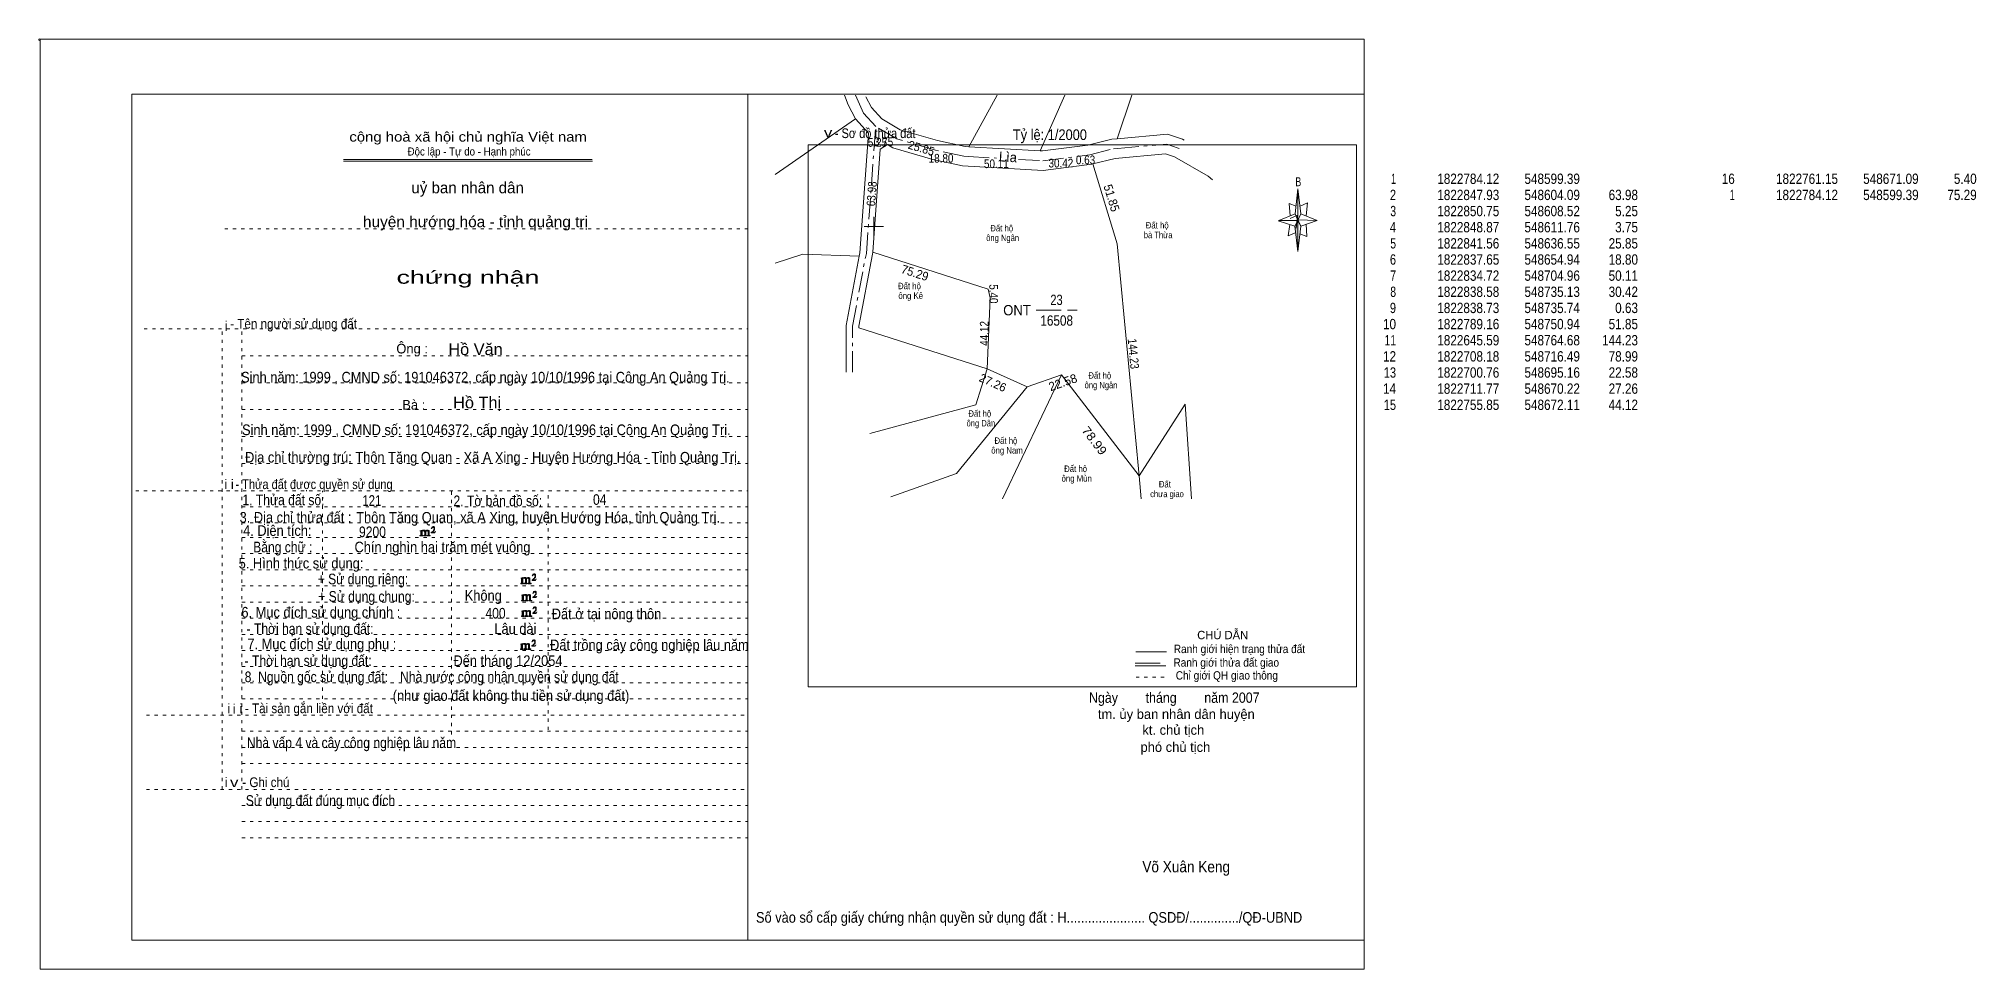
# Model space of a CAD drawing. Header units: centimetres. Extents: x -1.6 to 58.5, y -3.3 to 25.5.
import ezdxf
from ezdxf.enums import TextEntityAlignment as Align

# ---------------------------------------------------------------- set-up
doc = ezdxf.new("R2010")
doc.units = ezdxf.units.CM
doc.header["$LTSCALE"] = 0.13
for name, pattern in [('DOT_DASHED', [7.7, 5, -1.2, 0.3, -1.2]), ('DOTTED', [1.5, 0.3, -1.2]), ('LONG_DASHED', [7.5, 6, -1.5])]:
    doc.linetypes.add(name, pattern=pattern)
for name, color, linetype, lineweight in [('1', 7, 'DOTTED', 13), ('22', 7, 'Continuous', 13), ('33', 7, 'LONG_DASHED', 13), ('4', 7, 'Continuous', 13), ('5', 7, 'Continuous', 13), ('50', 7, 'Continuous', 13), ('53', 7, 'Continuous', 13)]:
    doc.layers.add(name, color=color, linetype=linetype, lineweight=lineweight)
for name, color, linetype in [('10', 7, 'Continuous'), ('23', 7, 'Continuous'), ('30', 7, 'Continuous')]:
    doc.layers.add(name, color=color, linetype=linetype)

msp = doc.modelspace()

# ---------------------------------------------------------------- hatches: boundary and pattern name
at = {"layer": '5'}
msp.add_hatch(color=256, dxfattribs=at).paths.add_polyline_path([(37.46, 19.87), (37.46, 18.91), (37.36, 19.69)])
at = {"layer": '50'}
for points in [[(10.27, 10.13), (10.27, 10.12), (10.27, 10.11), (10.25, 10.11), (10.24, 10.11), (10.24, 10.1), (10.33, 10.1), (10.33, 10.11), (10.32, 10.11), (10.31, 10.11), (10.31, 10.12), (10.31, 10.13), (10.31, 10.24), (10.31, 10.25), (10.32, 10.26), (10.34, 10.26), (10.35, 10.26), (10.36, 10.26), (10.37, 10.25), (10.39, 10.22), (10.39, 10.13), (10.37, 10.12), (10.37, 10.11), (10.36, 10.11), (10.35, 10.11), (10.35, 10.1), (10.44, 10.1), (10.44, 10.11), (10.43, 10.11), (10.42, 10.11), (10.42, 10.12), (10.42, 10.13), (10.42, 10.24), (10.44, 10.26), (10.45, 10.26), (10.46, 10.26), (10.49, 10.26), (10.49, 10.25), (10.5, 10.24), (10.5, 10.22), (10.5, 10.13), (10.5, 10.12), (10.49, 10.11), (10.49, 10.11), (10.47, 10.11), (10.47, 10.1), (10.56, 10.1), (10.56, 10.11), (10.55, 10.11), (10.54, 10.11), (10.53, 10.12), (10.53, 10.13), (10.53, 10.2), (10.53, 10.25), (10.53, 10.26), (10.52, 10.27), (10.5, 10.28), (10.47, 10.28), (10.46, 10.28), (10.44, 10.27), (10.41, 10.25), (10.41, 10.26), (10.4, 10.28), (10.39, 10.28), (10.37, 10.28), (10.35, 10.28), (10.34, 10.28), (10.32, 10.26), (10.31, 10.26), (10.31, 10.25), (10.31, 10.25), (10.31, 10.26), (10.31, 10.28), (10.24, 10.26), (10.24, 10.26), (10.25, 10.26), (10.27, 10.25), (10.27, 10.24), (10.27, 10.23)], [(10.69, 10.19), (10.72, 10.24), (10.72, 10.24), (10.71, 10.22), (10.69, 10.22), (10.68, 10.22), (10.63, 10.22), (10.66, 10.26), (10.67, 10.27), (10.69, 10.28), (10.69, 10.3), (10.69, 10.32), (10.69, 10.34), (10.69, 10.35), (10.69, 10.37), (10.68, 10.38), (10.67, 10.38), (10.66, 10.39), (10.65, 10.39), (10.63, 10.38), (10.63, 10.38), (10.62, 10.37), (10.61, 10.35), (10.59, 10.33), (10.61, 10.33), (10.61, 10.35), (10.62, 10.35), (10.63, 10.36), (10.65, 10.36), (10.66, 10.36), (10.67, 10.35), (10.68, 10.35), (10.68, 10.32), (10.68, 10.3), (10.66, 10.28), (10.66, 10.26), (10.65, 10.25), (10.59, 10.2), (10.59, 10.19)], [(13.39, 8.66), (13.39, 8.65), (13.39, 8.64), (13.38, 8.64), (13.37, 8.64), (13.37, 8.62), (13.45, 8.62), (13.45, 8.64), (13.44, 8.64), (13.43, 8.64), (13.43, 8.65), (13.43, 8.66), (13.43, 8.77), (13.43, 8.78), (13.44, 8.79), (13.47, 8.79), (13.48, 8.79), (13.49, 8.79), (13.5, 8.78), (13.51, 8.74), (13.51, 8.66), (13.5, 8.65), (13.5, 8.64), (13.49, 8.64), (13.48, 8.64), (13.48, 8.62), (13.57, 8.62), (13.57, 8.64), (13.55, 8.64), (13.54, 8.64), (13.54, 8.65), (13.54, 8.66), (13.54, 8.77), (13.57, 8.79), (13.58, 8.79), (13.59, 8.79), (13.61, 8.79), (13.61, 8.78), (13.62, 8.77), (13.62, 8.74), (13.62, 8.66), (13.62, 8.65), (13.61, 8.64), (13.61, 8.64), (13.6, 8.64), (13.6, 8.62), (13.69, 8.62), (13.69, 8.64), (13.67, 8.64), (13.66, 8.64), (13.65, 8.65), (13.65, 8.66), (13.65, 8.73), (13.65, 8.78), (13.65, 8.79), (13.64, 8.8), (13.62, 8.81), (13.6, 8.81), (13.59, 8.81), (13.57, 8.8), (13.53, 8.78), (13.53, 8.79), (13.52, 8.81), (13.51, 8.81), (13.5, 8.81), (13.48, 8.81), (13.47, 8.81), (13.44, 8.79), (13.43, 8.79), (13.43, 8.78), (13.43, 8.78), (13.43, 8.79), (13.43, 8.81), (13.37, 8.79), (13.37, 8.79), (13.38, 8.79), (13.39, 8.78), (13.39, 8.77), (13.39, 8.76)], [(13.82, 8.72), (13.84, 8.77), (13.84, 8.77), (13.83, 8.74), (13.82, 8.74), (13.81, 8.74), (13.75, 8.74), (13.79, 8.79), (13.8, 8.8), (13.82, 8.81), (13.82, 8.83), (13.82, 8.84), (13.82, 8.87), (13.82, 8.88), (13.82, 8.9), (13.81, 8.91), (13.8, 8.91), (13.79, 8.92), (13.77, 8.92), (13.75, 8.91), (13.75, 8.91), (13.74, 8.9), (13.73, 8.88), (13.72, 8.86), (13.73, 8.86), (13.73, 8.88), (13.74, 8.88), (13.75, 8.89), (13.77, 8.89), (13.79, 8.89), (13.8, 8.88), (13.81, 8.88), (13.81, 8.84), (13.81, 8.83), (13.79, 8.81), (13.79, 8.79), (13.77, 8.78), (13.72, 8.73), (13.72, 8.72)], [(13.41, 8.12), (13.41, 8.11), (13.41, 8.1), (13.4, 8.1), (13.39, 8.1), (13.39, 8.09), (13.48, 8.09), (13.48, 8.1), (13.47, 8.1), (13.45, 8.1), (13.45, 8.11), (13.45, 8.12), (13.45, 8.23), (13.45, 8.24), (13.47, 8.26), (13.49, 8.26), (13.5, 8.26), (13.51, 8.26), (13.52, 8.24), (13.53, 8.21), (13.53, 8.12), (13.52, 8.11), (13.52, 8.1), (13.51, 8.1), (13.5, 8.1), (13.5, 8.09), (13.59, 8.09), (13.59, 8.1), (13.58, 8.1), (13.57, 8.1), (13.57, 8.11), (13.57, 8.12), (13.57, 8.23), (13.59, 8.26), (13.6, 8.26), (13.61, 8.26), (13.63, 8.26), (13.63, 8.24), (13.64, 8.23), (13.64, 8.21), (13.64, 8.12), (13.64, 8.11), (13.63, 8.1), (13.63, 8.1), (13.62, 8.1), (13.62, 8.09), (13.71, 8.09), (13.71, 8.1), (13.7, 8.1), (13.69, 8.1), (13.67, 8.11), (13.67, 8.12), (13.67, 8.2), (13.67, 8.24), (13.67, 8.26), (13.66, 8.27), (13.64, 8.28), (13.62, 8.28), (13.61, 8.28), (13.59, 8.27), (13.55, 8.24), (13.55, 8.26), (13.54, 8.28), (13.53, 8.28), (13.52, 8.28), (13.5, 8.28), (13.49, 8.28), (13.47, 8.26), (13.45, 8.26), (13.45, 8.24), (13.45, 8.24), (13.45, 8.26), (13.45, 8.28), (13.39, 8.26), (13.39, 8.26), (13.4, 8.26), (13.41, 8.24), (13.41, 8.23), (13.41, 8.22)], [(13.84, 8.19), (13.86, 8.23), (13.86, 8.23), (13.85, 8.21), (13.84, 8.21), (13.83, 8.21), (13.77, 8.21), (13.81, 8.26), (13.82, 8.27), (13.84, 8.28), (13.84, 8.3), (13.84, 8.31), (13.84, 8.33), (13.84, 8.34), (13.84, 8.37), (13.83, 8.38), (13.82, 8.38), (13.81, 8.39), (13.8, 8.39), (13.77, 8.38), (13.77, 8.38), (13.76, 8.37), (13.75, 8.34), (13.74, 8.32), (13.75, 8.32), (13.75, 8.34), (13.76, 8.34), (13.77, 8.36), (13.8, 8.36), (13.81, 8.36), (13.82, 8.34), (13.83, 8.34), (13.83, 8.31), (13.83, 8.3), (13.81, 8.28), (13.81, 8.26), (13.8, 8.24), (13.74, 8.2), (13.74, 8.19)], [(13.84, 7.7), (13.86, 7.75), (13.86, 7.75), (13.85, 7.72), (13.84, 7.72), (13.83, 7.72), (13.77, 7.72), (13.81, 7.77), (13.82, 7.78), (13.84, 7.79), (13.84, 7.81), (13.84, 7.82), (13.84, 7.85), (13.84, 7.86), (13.84, 7.88), (13.83, 7.89), (13.82, 7.89), (13.81, 7.9), (13.79, 7.9), (13.77, 7.89), (13.77, 7.89), (13.76, 7.88), (13.75, 7.86), (13.74, 7.84), (13.75, 7.84), (13.75, 7.86), (13.76, 7.86), (13.77, 7.87), (13.79, 7.87), (13.81, 7.87), (13.82, 7.86), (13.83, 7.86), (13.83, 7.82), (13.83, 7.81), (13.81, 7.79), (13.81, 7.77), (13.79, 7.76), (13.74, 7.71), (13.74, 7.7)], [(13.41, 7.64), (13.41, 7.63), (13.41, 7.62), (13.4, 7.62), (13.39, 7.62), (13.39, 7.6), (13.47, 7.6), (13.47, 7.62), (13.46, 7.62), (13.45, 7.62), (13.45, 7.63), (13.45, 7.64), (13.45, 7.75), (13.45, 7.76), (13.46, 7.77), (13.49, 7.77), (13.5, 7.77), (13.51, 7.77), (13.52, 7.76), (13.53, 7.72), (13.53, 7.64), (13.52, 7.63), (13.52, 7.62), (13.51, 7.62), (13.5, 7.62), (13.5, 7.6), (13.59, 7.6), (13.59, 7.62), (13.57, 7.62), (13.56, 7.62), (13.56, 7.63), (13.56, 7.64), (13.56, 7.75), (13.59, 7.77), (13.6, 7.77), (13.61, 7.77), (13.63, 7.77), (13.63, 7.76), (13.64, 7.75), (13.64, 7.72), (13.64, 7.64), (13.64, 7.63), (13.63, 7.62), (13.63, 7.62), (13.62, 7.62), (13.62, 7.6), (13.71, 7.6), (13.71, 7.62), (13.69, 7.62), (13.68, 7.62), (13.67, 7.63), (13.67, 7.64), (13.67, 7.71), (13.67, 7.76), (13.67, 7.77), (13.66, 7.78), (13.64, 7.79), (13.62, 7.79), (13.61, 7.79), (13.59, 7.78), (13.55, 7.76), (13.55, 7.77), (13.54, 7.79), (13.53, 7.79), (13.52, 7.79), (13.5, 7.79), (13.49, 7.79), (13.46, 7.77), (13.45, 7.77), (13.45, 7.76), (13.45, 7.76), (13.45, 7.77), (13.45, 7.79), (13.39, 7.77), (13.39, 7.77), (13.4, 7.77), (13.41, 7.76), (13.41, 7.75), (13.41, 7.74)], [(13.38, 6.62), (13.38, 6.61), (13.38, 6.6), (13.37, 6.6), (13.36, 6.6), (13.36, 6.58), (13.44, 6.58), (13.44, 6.6), (13.43, 6.6), (13.42, 6.6), (13.42, 6.61), (13.42, 6.62), (13.42, 6.73), (13.42, 6.74), (13.43, 6.75), (13.46, 6.75), (13.47, 6.75), (13.48, 6.75), (13.49, 6.74), (13.5, 6.7), (13.5, 6.62), (13.49, 6.61), (13.49, 6.6), (13.48, 6.6), (13.47, 6.6), (13.47, 6.58), (13.56, 6.58), (13.56, 6.6), (13.54, 6.6), (13.53, 6.6), (13.53, 6.61), (13.53, 6.62), (13.53, 6.73), (13.56, 6.75), (13.57, 6.75), (13.58, 6.75), (13.6, 6.75), (13.6, 6.74), (13.61, 6.73), (13.61, 6.7), (13.61, 6.62), (13.61, 6.61), (13.6, 6.6), (13.6, 6.6), (13.59, 6.6), (13.59, 6.58), (13.68, 6.58), (13.68, 6.6), (13.66, 6.6), (13.65, 6.6), (13.64, 6.61), (13.64, 6.62), (13.64, 6.69), (13.64, 6.74), (13.64, 6.75), (13.63, 6.76), (13.61, 6.77), (13.59, 6.77), (13.58, 6.77), (13.56, 6.76), (13.52, 6.74), (13.52, 6.75), (13.51, 6.77), (13.5, 6.77), (13.49, 6.77), (13.47, 6.77), (13.46, 6.77), (13.43, 6.75), (13.42, 6.75), (13.42, 6.74), (13.42, 6.74), (13.42, 6.75), (13.42, 6.77), (13.36, 6.75), (13.36, 6.75), (13.37, 6.75), (13.38, 6.74), (13.38, 6.73), (13.38, 6.72)], [(13.81, 6.68), (13.83, 6.73), (13.83, 6.73), (13.82, 6.7), (13.81, 6.7), (13.8, 6.7), (13.74, 6.7), (13.78, 6.75), (13.79, 6.76), (13.81, 6.77), (13.81, 6.79), (13.81, 6.8), (13.81, 6.83), (13.81, 6.84), (13.81, 6.86), (13.8, 6.87), (13.79, 6.87), (13.78, 6.88), (13.76, 6.88), (13.74, 6.87), (13.74, 6.87), (13.73, 6.86), (13.72, 6.84), (13.71, 6.82), (13.72, 6.82), (13.72, 6.84), (13.73, 6.84), (13.74, 6.85), (13.76, 6.85), (13.78, 6.85), (13.79, 6.84), (13.8, 6.84), (13.8, 6.8), (13.8, 6.79), (13.78, 6.77), (13.78, 6.75), (13.76, 6.74), (13.71, 6.69), (13.71, 6.68)]]:
    msp.add_hatch(color=256, dxfattribs=at).paths.add_polyline_path(points)

# ---------------------------------------------------------------- linework, layer by layer
at = {"layer": '1', "linetype": 'Continuous'}
for p, q in [((1.31, -2.42), (1.31, 23.78)), ((1.31, 23.78), (39.51, 23.78)), ((20.41, -2.42), (20.41, 23.78)), ((39.51, -2.42), (39.51, 23.78)), ((7.87, 21.76), (15.58, 21.76)), ((7.87, 21.71), (15.59, 21.71)), ((37.36, 19.69), (36.85, 19.86)), ((1.31, -2.42), (39.51, -2.42))]:
    msp.add_line(p, q, dxfattribs=at)
at = {"layer": '1'}
for p, q in [((4.19, 19.61), (20.41, 19.61)), ((1.69, 16.51), (20.41, 16.51)), ((4.11, 2.25), (4.11, 16.51)), ((4.72, 2.25), (4.72, 16.51)), ((4.72, 15.68), (20.41, 15.68)), ((4.72, 14.84), (20.41, 14.84)), ((4.72, 14.01), (20.41, 14.01)), ((4.72, 13.18), (20.41, 13.18)), ((4.72, 12.34), (20.41, 12.34)), ((1.43, 11.5), (20.41, 11.5)), ((7.22, 5.05), (7.22, 11.5)), ((11.22, 3.95), (11.22, 11.5)), ((14.22, 4.09), (14.22, 11.5)), ((4.72, 11), (20.41, 11)), ((4.72, 10.5), (20.41, 10.5)), ((4.72, 10.05), (20.41, 10.05)), ((4.72, 9.55), (20.41, 9.55)), ((4.72, 9.05), (20.41, 9.05)), ((4.72, 8.55), (20.41, 8.55)), ((4.72, 8.05), (20.41, 8.05)), ((4.72, 7.55), (20.41, 7.55)), ((4.72, 7.05), (20.41, 7.05)), ((4.72, 6.55), (20.41, 6.55)), ((4.72, 6.05), (20.41, 6.05)), ((4.72, 5.55), (20.41, 5.55)), ((4.72, 5.05), (20.41, 5.05)), ((1.76, 4.55), (20.41, 4.55)), ((4.72, 4.05), (20.41, 4.05)), ((4.72, 3.55), (20.41, 3.55)), ((4.72, 3.05), (20.41, 3.05)), ((1.76, 2.25), (20.41, 2.25)), ((4.72, 1.75), (20.41, 1.75)), ((4.72, 1.25), (20.41, 1.25)), ((4.72, 0.75), (20.41, 0.75))]:
    msp.add_line(p, q, dxfattribs=at)
at = {"layer": '1', "linetype": 'Continuous'}
msp.add_lwpolyline([(-1.53, -3.32), (39.51, -3.32), (39.51, 25.48), (-1.53, 25.48)], close=True, dxfattribs=at)
msp.add_lwpolyline([(37.37, 19.49), (37.16, 19.39), (37.21, 19.74)], dxfattribs=at)
at = {"layer": '22'}
for p, q in [((23.4, 23.75), (23.52, 23.45)), ((23.74, 23.02), (23.52, 23.45)), ((27.26, 22.15), (28.13, 23.75)), ((30.23, 23.75), (29.47, 22.02)), ((31.85, 22.4), (32.31, 23.75)), ((21.25, 21.29), (23.74, 23.02)), ((24.28, 18.89), (24.51, 22.08)), ((24.51, 22.08), (24.74, 22.22)), ((27.26, 22.15), (29.47, 22.02)), ((23.85, 16.54), (27.82, 15.27)), ((27.82, 15.27), (29.07, 14.72)), ((28.3, 11.25), (30.13, 15.09)), ((29.07, 14.72), (30.13, 15.09)), ((33.96, 14.18), (34.16, 11.25)), ((32.54, 11.96), (32.6, 11.25))]:
    msp.add_line(p, q, dxfattribs=at)
at = {"layer": '22', "linetype": 'DOT_DASHED'}
msp.add_line((27.24, 21.85), (28.11, 21.8), dxfattribs=at)
for points in [[(27.24, 21.85), (27.1, 21.86), (26.22, 22.05), (25.02, 22.4), (24.37, 22.78), (23.99, 23.19), (23.74, 23.75)], [(24.05, 18.72), (24.08, 18.85), (24.37, 22.78)], [(31.88, 22.1), (33.39, 22.23), (33.75, 22.11), (33.78, 22.1)], [(28.8, 21.76), (29.55, 21.72), (31.01, 21.9), (31.74, 22.09), (31.88, 22.1)], [(23.65, 15.17), (23.65, 16.6), (24.05, 18.72)]]:
    msp.add_lwpolyline(points, dxfattribs=at)
at = {"layer": '22'}
for points in [[(27.26, 22.15), (27.14, 22.16), (26.29, 22.34), (25.13, 22.68), (24.56, 23.02), (24.24, 23.37), (24.06, 23.7)], [(23.86, 18.76), (23.88, 18.87), (24.15, 22.57), (23.74, 23.02)], [(29.47, 22.02), (29.54, 22.02), (30.95, 22.2), (31.69, 22.39), (31.85, 22.4)], [(31.85, 22.4), (33.42, 22.54), (33.88, 22.39), (33.93, 22.36)], [(31.1, 21.62), (31.07, 21.61), (29.56, 21.42), (27.06, 21.56), (26.14, 21.76), (24.9, 22.12), (24.74, 22.22)], [(31.1, 21.62), (31.79, 21.79), (33.35, 21.93), (33.63, 21.84), (34.68, 21.24), (34.81, 21.13)], [(31.1, 21.62), (31.86, 19.14), (32.54, 11.96)], [(23.86, 18.76), (22.11, 18.82), (21.25, 18.55)], [(23.45, 15.17), (23.45, 16.62), (23.86, 18.76)], [(23.85, 16.54), (23.85, 16.59), (24.27, 18.82), (24.28, 18.89)], [(27.82, 15.27), (27.92, 17.47), (27.86, 17.74), (24.28, 18.89)], [(24.19, 13.27), (27.47, 14.16), (27.82, 15.27)], [(30.13, 15.09), (32.54, 11.96), (33.96, 14.18)], [(24.84, 11.31), (26.87, 12.03), (29.07, 14.72)]]:
    msp.add_lwpolyline(points, dxfattribs=at)
at = {"layer": '33'}
msp.add_line((29.34, 17.09), (30.62, 17.09), dxfattribs=at)
at = {"layer": '4', "linetype": 'LONG_DASHED'}
msp.add_line((32.41, 6.16), (33.36, 6.16), dxfattribs=at)
at = {"layer": '4'}
for p, q in [((32.41, 6.08), (33.36, 6.08)), ((32.43, 6.51), (33.38, 6.51))]:
    msp.add_line(p, q, dxfattribs=at)
at = {"layer": '4', "linetype": 'DOTTED'}
msp.add_line((32.44, 5.72), (33.43, 5.72), dxfattribs=at)
at = {"layer": '4'}
msp.add_lwpolyline([(22.28, 22.21), (39.27, 22.21), (39.27, 5.43), (22.28, 5.43)], close=True, dxfattribs=at)
msp.add_circle((-1.55, 25.47), 0.025, dxfattribs=at)
at = {"layer": '5'}
for p, q in [((37.37, 20.07), (37.46, 20.85)), ((37.55, 20.07), (38.05, 19.87)), ((37.55, 19.69), (37.46, 18.91)), ((37.73, 19.37), (37.52, 19.45)), ((37.71, 19.75), (37.73, 19.37))]:
    msp.add_line(p, q, dxfattribs=at)
for points in [[(37.46, 20.85), (37.55, 20.07), (37.46, 19.87)], [(37.46, 19.87), (36.87, 19.87), (37.37, 20.07), (37.55, 19.69), (38.05, 19.87), (37.46, 19.89)], [(37.46, 19.87), (37.46, 18.91), (37.36, 19.69)]]:
    msp.add_lwpolyline(points, close=True, dxfattribs=at)
for points in [[(37.46, 19.87), (37.37, 20.07), (36.87, 19.87)], [(37.4, 20.31), (37.19, 20.39), (37.22, 20.01)], [(37.22, 19.93), (37.44, 20.03), (37.4, 19.63)], [(37.46, 19.87), (37.55, 19.69), (38.05, 19.87)], [(37.53, 20.31), (37.75, 20.41), (37.71, 20.01)]]:
    msp.add_lwpolyline(points, dxfattribs=at)
at = {"layer": '50'}
for points in [[(10.27, 10.13), (10.27, 10.12), (10.27, 10.11), (10.25, 10.11), (10.24, 10.11), (10.24, 10.1), (10.33, 10.1), (10.33, 10.11), (10.32, 10.11), (10.31, 10.11), (10.31, 10.12), (10.31, 10.13), (10.31, 10.24), (10.31, 10.25), (10.32, 10.26), (10.34, 10.26), (10.35, 10.26), (10.36, 10.26), (10.37, 10.25), (10.39, 10.22), (10.39, 10.13), (10.37, 10.12), (10.37, 10.11), (10.36, 10.11), (10.35, 10.11), (10.35, 10.1), (10.44, 10.1), (10.44, 10.11), (10.43, 10.11), (10.42, 10.11), (10.42, 10.12), (10.42, 10.13), (10.42, 10.24), (10.44, 10.26), (10.45, 10.26), (10.46, 10.26), (10.49, 10.26), (10.49, 10.25), (10.5, 10.24), (10.5, 10.22), (10.5, 10.13), (10.5, 10.12), (10.49, 10.11), (10.49, 10.11), (10.47, 10.11), (10.47, 10.1), (10.56, 10.1), (10.56, 10.11), (10.55, 10.11), (10.54, 10.11), (10.53, 10.12), (10.53, 10.13), (10.53, 10.2), (10.53, 10.25), (10.53, 10.26), (10.52, 10.27), (10.5, 10.28), (10.47, 10.28), (10.46, 10.28), (10.44, 10.27), (10.41, 10.25), (10.41, 10.26), (10.4, 10.28), (10.39, 10.28), (10.37, 10.28), (10.35, 10.28), (10.34, 10.28), (10.32, 10.26), (10.31, 10.26), (10.31, 10.25), (10.31, 10.25), (10.31, 10.26), (10.31, 10.28), (10.24, 10.26), (10.24, 10.26), (10.25, 10.26), (10.27, 10.25), (10.27, 10.24), (10.27, 10.23)], [(10.69, 10.19), (10.72, 10.24), (10.72, 10.24), (10.71, 10.22), (10.69, 10.22), (10.68, 10.22), (10.63, 10.22), (10.66, 10.26), (10.67, 10.27), (10.69, 10.28), (10.69, 10.3), (10.69, 10.32), (10.69, 10.34), (10.69, 10.35), (10.69, 10.37), (10.68, 10.38), (10.67, 10.38), (10.66, 10.39), (10.65, 10.39), (10.63, 10.38), (10.63, 10.38), (10.62, 10.37), (10.61, 10.35), (10.59, 10.33), (10.61, 10.33), (10.61, 10.35), (10.62, 10.35), (10.63, 10.36), (10.65, 10.36), (10.66, 10.36), (10.67, 10.35), (10.68, 10.35), (10.68, 10.32), (10.68, 10.3), (10.66, 10.28), (10.66, 10.26), (10.65, 10.25), (10.59, 10.2), (10.59, 10.19)], [(13.39, 8.66), (13.39, 8.65), (13.39, 8.64), (13.38, 8.64), (13.37, 8.64), (13.37, 8.62), (13.45, 8.62), (13.45, 8.64), (13.44, 8.64), (13.43, 8.64), (13.43, 8.65), (13.43, 8.66), (13.43, 8.77), (13.43, 8.78), (13.44, 8.79), (13.47, 8.79), (13.48, 8.79), (13.49, 8.79), (13.5, 8.78), (13.51, 8.74), (13.51, 8.66), (13.5, 8.65), (13.5, 8.64), (13.49, 8.64), (13.48, 8.64), (13.48, 8.62), (13.57, 8.62), (13.57, 8.64), (13.55, 8.64), (13.54, 8.64), (13.54, 8.65), (13.54, 8.66), (13.54, 8.77), (13.57, 8.79), (13.58, 8.79), (13.59, 8.79), (13.61, 8.79), (13.61, 8.78), (13.62, 8.77), (13.62, 8.74), (13.62, 8.66), (13.62, 8.65), (13.61, 8.64), (13.61, 8.64), (13.6, 8.64), (13.6, 8.62), (13.69, 8.62), (13.69, 8.64), (13.67, 8.64), (13.66, 8.64), (13.65, 8.65), (13.65, 8.66), (13.65, 8.73), (13.65, 8.78), (13.65, 8.79), (13.64, 8.8), (13.62, 8.81), (13.6, 8.81), (13.59, 8.81), (13.57, 8.8), (13.53, 8.78), (13.53, 8.79), (13.52, 8.81), (13.51, 8.81), (13.5, 8.81), (13.48, 8.81), (13.47, 8.81), (13.44, 8.79), (13.43, 8.79), (13.43, 8.78), (13.43, 8.78), (13.43, 8.79), (13.43, 8.81), (13.37, 8.79), (13.37, 8.79), (13.38, 8.79), (13.39, 8.78), (13.39, 8.77), (13.39, 8.76)], [(13.82, 8.72), (13.84, 8.77), (13.84, 8.77), (13.83, 8.74), (13.82, 8.74), (13.81, 8.74), (13.75, 8.74), (13.79, 8.79), (13.8, 8.8), (13.82, 8.81), (13.82, 8.83), (13.82, 8.84), (13.82, 8.87), (13.82, 8.88), (13.82, 8.9), (13.81, 8.91), (13.8, 8.91), (13.79, 8.92), (13.77, 8.92), (13.75, 8.91), (13.75, 8.91), (13.74, 8.9), (13.73, 8.88), (13.72, 8.86), (13.73, 8.86), (13.73, 8.88), (13.74, 8.88), (13.75, 8.89), (13.77, 8.89), (13.79, 8.89), (13.8, 8.88), (13.81, 8.88), (13.81, 8.84), (13.81, 8.83), (13.79, 8.81), (13.79, 8.79), (13.77, 8.78), (13.72, 8.73), (13.72, 8.72)], [(13.41, 8.12), (13.41, 8.11), (13.41, 8.1), (13.4, 8.1), (13.39, 8.1), (13.39, 8.09), (13.48, 8.09), (13.48, 8.1), (13.47, 8.1), (13.45, 8.1), (13.45, 8.11), (13.45, 8.12), (13.45, 8.23), (13.45, 8.24), (13.47, 8.26), (13.49, 8.26), (13.5, 8.26), (13.51, 8.26), (13.52, 8.24), (13.53, 8.21), (13.53, 8.12), (13.52, 8.11), (13.52, 8.1), (13.51, 8.1), (13.5, 8.1), (13.5, 8.09), (13.59, 8.09), (13.59, 8.1), (13.58, 8.1), (13.57, 8.1), (13.57, 8.11), (13.57, 8.12), (13.57, 8.23), (13.59, 8.26), (13.6, 8.26), (13.61, 8.26), (13.63, 8.26), (13.63, 8.24), (13.64, 8.23), (13.64, 8.21), (13.64, 8.12), (13.64, 8.11), (13.63, 8.1), (13.63, 8.1), (13.62, 8.1), (13.62, 8.09), (13.71, 8.09), (13.71, 8.1), (13.7, 8.1), (13.69, 8.1), (13.67, 8.11), (13.67, 8.12), (13.67, 8.2), (13.67, 8.24), (13.67, 8.26), (13.66, 8.27), (13.64, 8.28), (13.62, 8.28), (13.61, 8.28), (13.59, 8.27), (13.55, 8.24), (13.55, 8.26), (13.54, 8.28), (13.53, 8.28), (13.52, 8.28), (13.5, 8.28), (13.49, 8.28), (13.47, 8.26), (13.45, 8.26), (13.45, 8.24), (13.45, 8.24), (13.45, 8.26), (13.45, 8.28), (13.39, 8.26), (13.39, 8.26), (13.4, 8.26), (13.41, 8.24), (13.41, 8.23), (13.41, 8.22)], [(13.84, 8.19), (13.86, 8.23), (13.86, 8.23), (13.85, 8.21), (13.84, 8.21), (13.83, 8.21), (13.77, 8.21), (13.81, 8.26), (13.82, 8.27), (13.84, 8.28), (13.84, 8.3), (13.84, 8.31), (13.84, 8.33), (13.84, 8.34), (13.84, 8.37), (13.83, 8.38), (13.82, 8.38), (13.81, 8.39), (13.8, 8.39), (13.77, 8.38), (13.77, 8.38), (13.76, 8.37), (13.75, 8.34), (13.74, 8.32), (13.75, 8.32), (13.75, 8.34), (13.76, 8.34), (13.77, 8.36), (13.8, 8.36), (13.81, 8.36), (13.82, 8.34), (13.83, 8.34), (13.83, 8.31), (13.83, 8.3), (13.81, 8.28), (13.81, 8.26), (13.8, 8.24), (13.74, 8.2), (13.74, 8.19)], [(13.84, 7.7), (13.86, 7.75), (13.86, 7.75), (13.85, 7.72), (13.84, 7.72), (13.83, 7.72), (13.77, 7.72), (13.81, 7.77), (13.82, 7.78), (13.84, 7.79), (13.84, 7.81), (13.84, 7.82), (13.84, 7.85), (13.84, 7.86), (13.84, 7.88), (13.83, 7.89), (13.82, 7.89), (13.81, 7.9), (13.79, 7.9), (13.77, 7.89), (13.77, 7.89), (13.76, 7.88), (13.75, 7.86), (13.74, 7.84), (13.75, 7.84), (13.75, 7.86), (13.76, 7.86), (13.77, 7.87), (13.79, 7.87), (13.81, 7.87), (13.82, 7.86), (13.83, 7.86), (13.83, 7.82), (13.83, 7.81), (13.81, 7.79), (13.81, 7.77), (13.79, 7.76), (13.74, 7.71), (13.74, 7.7)], [(13.41, 7.64), (13.41, 7.63), (13.41, 7.62), (13.4, 7.62), (13.39, 7.62), (13.39, 7.6), (13.47, 7.6), (13.47, 7.62), (13.46, 7.62), (13.45, 7.62), (13.45, 7.63), (13.45, 7.64), (13.45, 7.75), (13.45, 7.76), (13.46, 7.77), (13.49, 7.77), (13.5, 7.77), (13.51, 7.77), (13.52, 7.76), (13.53, 7.72), (13.53, 7.64), (13.52, 7.63), (13.52, 7.62), (13.51, 7.62), (13.5, 7.62), (13.5, 7.6), (13.59, 7.6), (13.59, 7.62), (13.57, 7.62), (13.56, 7.62), (13.56, 7.63), (13.56, 7.64), (13.56, 7.75), (13.59, 7.77), (13.6, 7.77), (13.61, 7.77), (13.63, 7.77), (13.63, 7.76), (13.64, 7.75), (13.64, 7.72), (13.64, 7.64), (13.64, 7.63), (13.63, 7.62), (13.63, 7.62), (13.62, 7.62), (13.62, 7.6), (13.71, 7.6), (13.71, 7.62), (13.69, 7.62), (13.68, 7.62), (13.67, 7.63), (13.67, 7.64), (13.67, 7.71), (13.67, 7.76), (13.67, 7.77), (13.66, 7.78), (13.64, 7.79), (13.62, 7.79), (13.61, 7.79), (13.59, 7.78), (13.55, 7.76), (13.55, 7.77), (13.54, 7.79), (13.53, 7.79), (13.52, 7.79), (13.5, 7.79), (13.49, 7.79), (13.46, 7.77), (13.45, 7.77), (13.45, 7.76), (13.45, 7.76), (13.45, 7.77), (13.45, 7.79), (13.39, 7.77), (13.39, 7.77), (13.4, 7.77), (13.41, 7.76), (13.41, 7.75), (13.41, 7.74)], [(13.38, 6.62), (13.38, 6.61), (13.38, 6.6), (13.37, 6.6), (13.36, 6.6), (13.36, 6.58), (13.44, 6.58), (13.44, 6.6), (13.43, 6.6), (13.42, 6.6), (13.42, 6.61), (13.42, 6.62), (13.42, 6.73), (13.42, 6.74), (13.43, 6.75), (13.46, 6.75), (13.47, 6.75), (13.48, 6.75), (13.49, 6.74), (13.5, 6.7), (13.5, 6.62), (13.49, 6.61), (13.49, 6.6), (13.48, 6.6), (13.47, 6.6), (13.47, 6.58), (13.56, 6.58), (13.56, 6.6), (13.54, 6.6), (13.53, 6.6), (13.53, 6.61), (13.53, 6.62), (13.53, 6.73), (13.56, 6.75), (13.57, 6.75), (13.58, 6.75), (13.6, 6.75), (13.6, 6.74), (13.61, 6.73), (13.61, 6.7), (13.61, 6.62), (13.61, 6.61), (13.6, 6.6), (13.6, 6.6), (13.59, 6.6), (13.59, 6.58), (13.68, 6.58), (13.68, 6.6), (13.66, 6.6), (13.65, 6.6), (13.64, 6.61), (13.64, 6.62), (13.64, 6.69), (13.64, 6.74), (13.64, 6.75), (13.63, 6.76), (13.61, 6.77), (13.59, 6.77), (13.58, 6.77), (13.56, 6.76), (13.52, 6.74), (13.52, 6.75), (13.51, 6.77), (13.5, 6.77), (13.49, 6.77), (13.47, 6.77), (13.46, 6.77), (13.43, 6.75), (13.42, 6.75), (13.42, 6.74), (13.42, 6.74), (13.42, 6.75), (13.42, 6.77), (13.36, 6.75), (13.36, 6.75), (13.37, 6.75), (13.38, 6.74), (13.38, 6.73), (13.38, 6.72)], [(13.81, 6.68), (13.83, 6.73), (13.83, 6.73), (13.82, 6.7), (13.81, 6.7), (13.8, 6.7), (13.74, 6.7), (13.78, 6.75), (13.79, 6.76), (13.81, 6.77), (13.81, 6.79), (13.81, 6.8), (13.81, 6.83), (13.81, 6.84), (13.81, 6.86), (13.8, 6.87), (13.79, 6.87), (13.78, 6.88), (13.76, 6.88), (13.74, 6.87), (13.74, 6.87), (13.73, 6.86), (13.72, 6.84), (13.71, 6.82), (13.72, 6.82), (13.72, 6.84), (13.73, 6.84), (13.74, 6.85), (13.76, 6.85), (13.78, 6.85), (13.79, 6.84), (13.8, 6.84), (13.8, 6.8), (13.8, 6.79), (13.78, 6.77), (13.78, 6.75), (13.76, 6.74), (13.71, 6.69), (13.71, 6.68)]]:
    msp.add_lwpolyline(points, close=True, dxfattribs=at)
at = {"layer": '53'}
for p, q in [((24.31, 19.38), (24.31, 19.98)), ((24.01, 19.68), (24.61, 19.68))]:
    msp.add_line(p, q, dxfattribs=at)

# ---------------------------------------------------------------- texts
at = {"layer": '1'}
for s, height, width, p in [('cộng hoà xã hội chủ nghĩa Việt nam', 0.3, 1.15, (11.735, 22.31)), ('v', 0.3, 1.3, (22.895, 22.44)), ('- Sơ đồ thửa đất ', 0.3, 0.85, (24.4, 22.42)), ('Độc lập - Tự do - Hạnh phúc', 0.25, 0.9, (11.765, 21.88)), ('chứng nhận', 0.4, 1.55, (11.73, 17.91)), ('- Tên người sử dụng đất', 0.3, 0.9, (6.325, 16.52)), ('- Thửa đất được quyền sử dụng', 0.3, 0.85, (6.96, 11.55)), ('- Tài sản gắn liền với đất ', 0.3, 0.9, (6.85, 4.61)), ('v', 0.3, 1.3, (4.485, 2.32)), ('- Ghi chú', 0.3, 0.9, (5.465, 2.32))]:
    msp.add_text(s, height=height, dxfattribs=dict(at, width=width)).set_placement(p, align=Align.CENTER)
for s, height, p in [('uỷ ban nhân dân', 0.35, (11.72, 20.71)), ('i', 0.3, (4.235, 16.45)), ('i', 0.3, (4.225, 11.55)), ('i', 0.3, (4.425, 11.55)), ('i', 0.3, (4.315, 4.6)), ('i', 0.3, (4.485, 4.59)), ('i', 0.3, (4.695, 4.6)), ('i', 0.3, (4.235, 2.32))]:
    msp.add_text(s, height=height, dxfattribs=at).set_placement(p, align=Align.CENTER)
at = {"layer": '10', "width": 0.9}
msp.add_text('Võ Xuân Keng', height=0.35, dxfattribs=at).set_placement((33.995, -0.32), align=Align.CENTER)
at = {"layer": '22'}
msp.add_text('Lìa', height=0.3, rotation=356.648, dxfattribs=at).set_placement((28.461, 21.685), align=Align.CENTER)
at = {"layer": '23'}
for s, width, p in [('Đất hộ ', 0.9, (33.13, 19.62)), ('ông Ngân', 0.85, (28.305, 19.23)), ('Đất hộ ', 0.9, (28.31, 19.53)), ('bà Thừa', 0.85, (33.125, 19.32)), ('Đất hộ ', 0.9, (25.45, 17.74)), ('ông Kê', 0.9, (25.455, 17.44)), ('Đất hộ ', 0.9, (31.35, 14.97)), ('ông Ngân', 0.85, (31.355, 14.67)), ('Đất hộ ', 0.9, (27.63, 13.79)), ('ông Dân', 0.85, (27.63, 13.49)), ('ông Nam', 0.9, (28.44, 12.65)), ('Đất hộ ', 0.9, (28.44, 12.95)), ('Đất hộ ', 0.9, (30.6, 12.08)), ('ông Mùn', 0.9, (30.6, 11.78)), ('chưa giao', 0.85, (33.4, 11.3)), ('Đất  ', 0.9, (33.4, 11.6))]:
    msp.add_text(s, height=0.2, dxfattribs=dict(at, width=width)).set_placement(p, align=Align.CENTER)
at = {"layer": '30', "width": 0.85}
for s, p in [('5.25', (24.425, 22.15)), ('3.75', (24.615, 22.17)), ('18.80', (26.395, 21.66)), ('50.11', (28.11, 21.49)), ('30.42', (30.11, 21.51)), ('0.63', (30.875, 21.61))]:
    msp.add_text(s, height=0.27, dxfattribs=at).set_placement(p, align=Align.CENTER)
at = {"layer": '30'}
for s, height, rotation, width, p in [('25.85', 0.26, 343.57, 0.95, (25.748, 21.983)), ('63.98', 0.27, 85.787, 0.85, (24.379, 20.685)), ('51.85', 0.27, 287.047, 0.95, (31.554, 20.525)), ('75.29', 0.27, 342.236, 0.95, (25.544, 18.117)), ('5.40', 0.27, 270, 0.85, (27.89, 17.595)), ('44.12', 0.27, 90, 0.85, (27.87, 16.37)), ('144.23', 0.27, 275.467, 0.85, (32.226, 15.728)), ('78.99', 0.27, 307.594, 1.1, (31.042, 12.967))]:
    msp.add_text(s, height=height, rotation=rotation, dxfattribs=dict(at, width=width)).set_placement(p, align=Align.CENTER)
for s, width, p in [('1', 0.65, (40.5, 21)), ('1822784.12', 0.85, (43.7, 21)), ('548599.39', 0.85, (46.2, 21)), ('548599.39', 0.85, (46.2, 21)), ('16', 0.85, (51, 21)), ('1822761.15', 0.85, (54.2, 21)), ('548671.09', 0.85, (56.7, 21)), ('5.40', 0.85, (58.5, 21)), ('2', 0.8, (40.5, 20.5)), ('1822847.93', 0.85, (43.7, 20.5)), ('548604.09', 0.85, (46.2, 20.5)), ('63.98', 0.85, (48, 20.5)), ('1', 0.65, (51, 20.5)), ('1822784.12', 0.85, (54.2, 20.5)), ('548599.39', 0.85, (56.7, 20.5)), ('75.29', 0.85, (58.5, 20.5)), ('3', 0.75, (40.5, 20)), ('1822850.75', 0.85, (43.7, 20)), ('1822848.87', 0.85, (43.7, 19.5)), ('548608.52', 0.85, (46.2, 20)), ('548611.76', 0.85, (46.2, 19.5)), ('3.75', 0.85, (48, 19.5)), ('5.25', 0.85, (48, 20)), ('4', 0.8, (40.5, 19.5)), ('5', 0.75, (40.5, 19)), ('1822841.56', 0.85, (43.7, 19)), ('548636.55', 0.85, (46.2, 19)), ('25.85', 0.85, (48, 19)), ('6', 0.8, (40.5, 18.5)), ('1822837.65', 0.85, (43.7, 18.5)), ('548654.94', 0.85, (46.2, 18.5)), ('18.80', 0.85, (48, 18.5)), ('7', 0.75, (40.5, 18)), ('1822834.72', 0.85, (43.7, 18)), ('548704.96', 0.85, (46.2, 18)), ('50.11', 0.85, (48, 18)), ('8', 0.75, (40.5, 17.5)), ('1822838.58', 0.85, (43.7, 17.5)), ('548735.13', 0.85, (46.2, 17.5)), ('30.42', 0.85, (48, 17.5)), ('10', 0.85, (40.5, 16.5)), ('9', 0.8, (40.5, 17)), ('1822838.73', 0.85, (43.7, 17)), ('1822789.16', 0.85, (43.7, 16.5)), ('548735.74', 0.85, (46.2, 17)), ('548750.94', 0.85, (46.2, 16.5)), ('51.85', 0.85, (48, 16.5)), ('0.63', 0.85, (48, 17)), ('11', 0.75, (40.5, 16)), ('1822645.59', 0.85, (43.7, 16)), ('548764.68', 0.85, (46.2, 16)), ('144.23', 0.85, (48, 16)), ('12', 0.85, (40.5, 15.5)), ('1822708.18', 0.85, (43.7, 15.5)), ('548716.49', 0.85, (46.2, 15.5)), ('78.99', 0.85, (48, 15.5)), ('13', 0.8, (40.5, 15)), ('1822700.76', 0.85, (43.7, 15)), ('548695.16', 0.85, (46.2, 15)), ('22.58', 0.85, (48, 15)), ('14', 0.85, (40.5, 14.5)), ('1822711.77', 0.85, (43.7, 14.5)), ('548670.22', 0.85, (46.2, 14.5)), ('27.26', 0.85, (48, 14.5)), ('15', 0.8, (40.5, 14)), ('1822755.85', 0.85, (43.7, 14)), ('548672.11', 0.85, (46.2, 14)), ('44.12', 0.85, (48, 14))]:
    msp.add_text(s, height=0.32, dxfattribs=dict(at, width=width)).set_placement(p, align=Align.RIGHT)
for s, height, rotation, p in [('27.26', 0.26, 336.18, (27.948, 14.725)), ('22.58', 0.27, 19.181, (30.216, 14.725))]:
    msp.add_text(s, height=height, rotation=rotation, dxfattribs=at).set_placement(p, align=Align.CENTER)
at = {"layer": '33'}
for s, width, p in [('23', 0.8, (29.975, 17.25)), ('16508', 0.85, (29.98, 16.61))]:
    msp.add_text(s, height=0.32, dxfattribs=dict(at, width=width)).set_placement(p, align=Align.CENTER)
at = {"layer": '33', "width": 0.95}
msp.add_text('ONT', height=0.32, dxfattribs=at).set_placement((29.18, 16.93), align=Align.RIGHT)
at = {"layer": '4', "width": 0.9}
for s, height, p in [('Tỷ lệ: 1/2000', 0.33, (29.77, 22.36)), ('Ranh giới hiện trạng thửa đất', 0.2591, (35.645, 6.47)), ('Ranh giới thửa đất giao ', 0.2591, (35.28, 6.05)), ('Chỉ giới QH giao thông', 0.2591, (35.255, 5.65))]:
    msp.add_text(s, height=height, dxfattribs=at).set_placement(p, align=Align.CENTER)
at = {"layer": '4'}
msp.add_text('CHÚ DẪN', height=0.2591, dxfattribs=at).set_placement((35.125, 6.9), align=Align.CENTER)
at = {"layer": '5', "width": 0.75}
msp.add_text('B', height=0.276, dxfattribs=at).set_placement((37.47, 20.93), align=Align.CENTER)
at = {"layer": '50'}
for s, height, width, p in [('  huyện hướng hóa - tỉnh quảng trị', 0.34, 1.05, (11.83, 19.66)), ('Hồ Văn', 0.36, 1.05, (11.965, 15.7)), ('Sinh năm: 1999 , CMND số: 191046372, cấp ngày 10/10/1996 tại Công An Quảng Trị.', 0.33, 0.9, (12.27, 14.85)), ('Hồ Thị', 0.36, 1.05, (12.015, 14.05)), ('Sinh năm: 1999 , CMND số: 191046372, cấp ngày 10/10/1996 tại Công An Quảng Trị.', 0.33, 0.9, (12.3, 13.22)), ('Địa chỉ thường trú: Thôn Tăng Quan - Xã A Xing - Huyện Hướng Hóa - Tỉnh Quảng Trị.', 0.33, 0.9, (12.5, 12.37)), ('1. Thửa đất số:  ', 0.33, 0.85, (6.115, 11.05)), ('3. Địa chỉ thửa đất : ', 0.33, 0.9, (6.44, 10.51)), ('Thôn Tăng Quan, xã A Xing, huyện Hướng Hóa, tỉnh Quảng Trị.', 0.33, 0.9, (13.905, 10.51)), ('121', 0.33, 0.8, (8.75, 11.03)), ('2. Tờ bản đồ số:  ', 0.33, 0.85, (12.76, 11.02)), ('04', 0.33, 0.85, (15.815, 11.06)), ('4. Diện tích: ', 0.33, 0.9, (5.875, 10.1)), ('9200', 0.33, 0.85, (8.77, 10.06)), ('Bằng chữ :', 0.33, 0.85, (5.99, 9.59)), ('Chín nghìn hai trăm mét vuông', 0.33, 0.9, (10.94, 9.59)), ('5. Hình thức sử dụng:', 0.33, 0.9, (6.555, 9.09)), ('+ Sử dụng riêng:', 0.33, 0.85, (8.475, 8.6)), ('+ Sử dụng chung:', 0.33, 0.85, (8.585, 8.06)), ('Không', 0.33, 0.9, (12.205, 8.09)), ('6. Mục đích sử dụng chính :', 0.33, 0.9, (7.17, 7.57)), ('400', 0.33, 0.85, (12.585, 7.54)), ('Đất ở tại nông thôn', 0.33, 0.9, (16.025, 7.52)), ('- Thời hạn sử dụng đất:', 0.33, 0.85, (6.835, 7.06)), ('Lâu dài', 0.33, 0.9, (13.2, 7.06)), ('7. Mục đích sử dụng phụ :', 0.33, 0.9, (7.2, 6.59)), ('Đất trồng cây công nghiệp lâu năm', 0.33, 0.9, (17.355, 6.56)), ('- Thời hạn sử dụng đất:', 0.33, 0.85, (6.775, 6.07)), ('Đến tháng 12/2054', 0.33, 0.9, (12.97, 6.07)), ('8. Nguồn gốc sử dụng đất:', 0.33, 0.85, (7.03, 5.57)), ('Nhà nước công nhận quyền sử dụng đất ', 0.33, 0.85, (13.065, 5.57)), ('(như giao đất không thu tiền sử dụng đất)', 0.33, 0.9, (13.065, 4.99)), ('Ngày        tháng        năm 2007', 0.32, 0.9, (33.625, 4.93)), ('Nhà vấp 4 và cây công nghiệp lâu năm', 0.33, 0.85, (8.12, 3.53)), ('Sử dụng đất đúng mục đích ', 0.33, 0.85, (7.21, 1.74)), ('Số vào sổ cấp giấy chứng nhận quyền sử dụng đất : H...................... QSDĐ/............../QĐ-UBND', 0.33, 0.9, (29.125, -1.88))]:
    msp.add_text(s, height=height, dxfattribs=dict(at, width=width)).set_placement(p, align=Align.CENTER)
for s, p in [('Ông :', (10, 15.75)), ('Bà :', (10.05, 14.01)), ('tm. ủy ban nhân dân huyện ', (33.745, 4.43)), ('kt. chủ tịch', (33.595, 3.94)), ('phó chủ tịch', (33.66, 3.41))]:
    msp.add_text(s, height=0.3, dxfattribs=at).set_placement(p, align=Align.CENTER)

doc.saveas('drawing.dxf')
